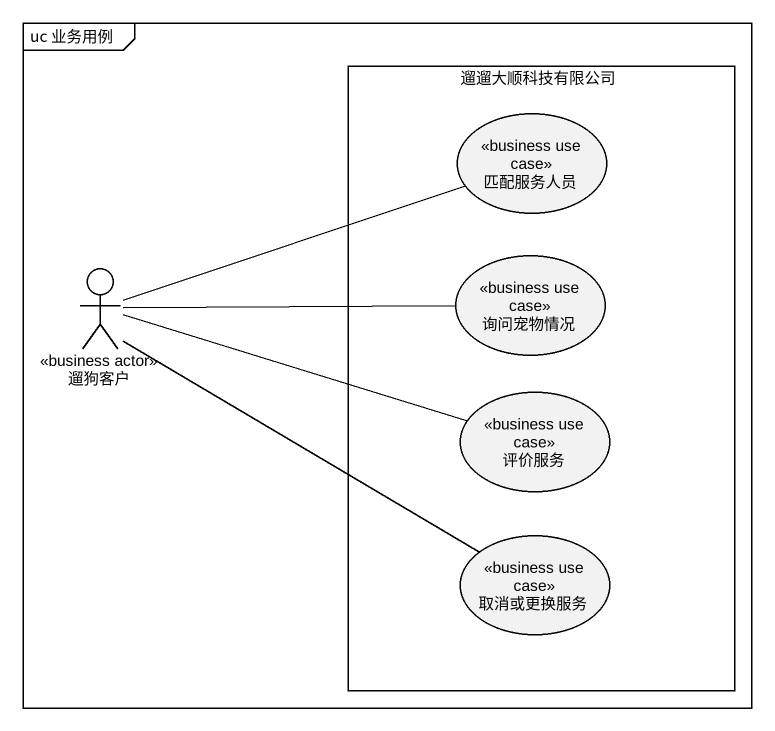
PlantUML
@startuml
mainframe uc 业务用例
rectangle 遛遛大顺科技有限公司 {
  usecase 匹配服务人员 <<business use case>>
  usecase 询问宠物情况 <<business use case>>
  usecase 评价服务 <<business use case>>
  usecase 取消或更换服务 <<business use case>>
}
actor 遛狗客户 <<business actor>>
遛狗客户 -right- 匹配服务人员
遛狗客户 -right- 询问宠物情况
遛狗客户 -right- 评价服务
遛狗客户 -right- 取消或更换服务
@enduml
